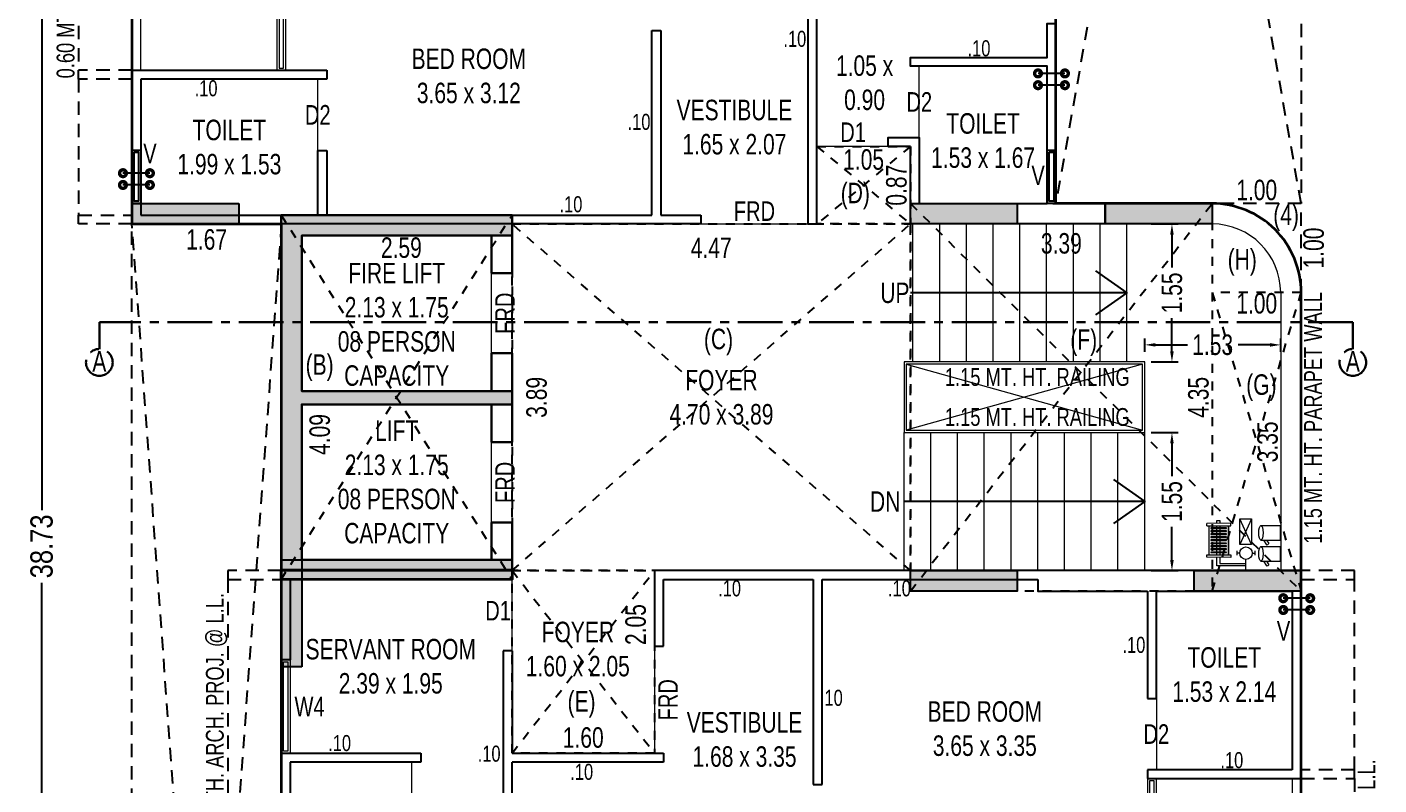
# Model space of a CAD drawing. Header units: millimetres. Extents: x 49 to 419, y 19 to 121.
# Drawn here: x 327.98 to 343.15, y 47.88 to 56.39 of the extents above; entities that cross this region are included whole.
import ezdxf
from ezdxf.enums import TextEntityAlignment as Align

# ---------------------------------------------------------------- set-up
doc = ezdxf.new("R2010")
doc.units = ezdxf.units.MM
doc.header["$MEASUREMENT"] = 0
doc.header["$PDMODE"] = 32
doc.header["$PDSIZE"] = 0.3
for name, pattern in [('CENTER', [2, 1.25, -0.25, 0.25, -0.25]), ('CONTINOUS', [0]), ('DOT2', [0.125, 0, -0.125]), ('HIDDEN', [0.375, 0.25, -0.125])]:
    doc.linetypes.add(name, pattern=pattern)
doc.layers.add('a-Area-FSI-HM', color=7, linetype='Continuous', lineweight=35, true_color=0x329632)
for name, color, linetype, lineweight in [('A_BUILT UP', 1, 'Continuous', 35), ('A_DIM', 7, 'Continuous', 25), ('A_DOOR', 34, 'Continuous', 20), ('A_DRAINGE', 1, 'Continuous', 40), ('A_FIRE SYSTEM', 1, 'HIDDEN', 25), ('A_SECTION LINE', 7, 'CENTER', 30), ('g-dw', 3, 'Continuous', 5), ('g-ele-01', 7, 'Continuous', 9), ('g-ele-03', 147, 'Continuous', 5), ('g-ele01', 7, 'HIDDEN', 15), ('g-ele02', 4, 'Continuous', 9), ('g-r.c.c', 5, 'Continuous', 30), ('g-sol250', 250, 'Continuous', 9), ('g-wall', 30, 'Continuous', 25)]:
    doc.layers.add(name, color=color, linetype=linetype, lineweight=lineweight)
for name, color, linetype in [('A_F.S.I. AREA', 7, 'DOT2'), ('A_LESS WORK', 251, 'HIDDEN'), ('A_PROJ.', 42, 'HIDDEN'), ('A_STAIR', 144, 'Continuous'), ('A_TEXT', 7, 'Continuous'), ('A_TEXT C.', 7, 'Continuous'), ('A_Text D&W', 7, 'Continuous'), ('A_Text Wall', 2, 'Continuous'), ('A_WINDOW', 5, 'Continuous'), ('COLUM HATCH_BSE', 25, 'Continuous'), ('COLUMN_BSE', 6, 'Continuous')]:
    doc.layers.add(name, color=color, linetype=linetype)
doc.styles.add('AAAAA', font='arial.ttf', dxfattribs={"width": 0.7})
doc.styles.add('AAL', font='simplex.shx')
doc.styles.add('Dinesh', font='swisscl.ttf')
doc.styles.add('ROMAND', font='swissc.ttf')
doc.styles.add('SWISS', font='swisscl.ttf')
doc.dimstyles.new('Dim', dxfattribs={"dimtxt": 0.21, "dimasz": 0.1, "dimexe": 0.0625, "dimexo": 0.0625, "dimgap": 9e-05, "dimtad": 0, "dimtoh": 1, "dimzin": 0, "dimdsep": 46, "dimtxsty": 'Dinesh', "dimcen": 0, "dimclrd": 256, "dimclre": 256, "dimclrt": 256, "dimadec": 0, "dimazin": 0, "dimtfac": 1, "dimtofl": 0, "dimtmove": 0, "dimatfit": 3, "dimfxl": 0, "dimtolj": 1, "dimtzin": 0, "dimlwd": -1, "dimarcsym": 1})
doc.dimstyles.new('GP', dxfattribs={"dimtxt": 0.23, "dimasz": 0.125, "dimexe": 0.025, "dimexo": 0.1, "dimgap": 0.05, "dimtad": 0, "dimzin": 0, "dimdsep": 46, "dimtxsty": 'AAL', "dimblk": 'ARCHTICK', "dimcen": -90, "dimdle": 0.025, "dimse1": 1, "dimse2": 1, "dimclrd": 256, "dimclre": 256, "dimclrt": 256, "dimazin": 0, "dimtfac": 1, "dimtix": 1, "dimtmove": 2, "dimatfit": 1, "dimfxl": 0.18, "dimtolj": 1, "dimtzin": 0, "dimlwd": -1, "dimlwe": -1, "dimarcsym": 2})
doc.dimstyles.new('LESSWORK', dxfattribs={"dimtxt": 0.23, "dimasz": 0.23, "dimexe": 0.23, "dimexo": 0.23, "dimgap": 0.05, "dimtad": 0, "dimzin": 0, "dimdsep": 46, "dimtxsty": 'AAAAA', "dimblk": 'NONE', "dimcen": 0.09, "dimdle": 0.23, "dimse1": 1, "dimse2": 1, "dimsd1": 1, "dimsd2": 1, "dimclrd": 256, "dimclre": 256, "dimclrt": 256, "dimadec": 0, "dimazin": 0, "dimtfac": 1, "dimtix": 1, "dimtofl": 0, "dimtmove": 2, "dimatfit": 3, "dimfxl": 0.23, "dimtolj": 1, "dimtzin": 0, "dimarcsym": 0})
doc.dimstyles.new('S-100', dxfattribs={"dimtxt": 0.23, "dimasz": 0.12, "dimexe": 0.1, "dimexo": 0, "dimgap": 0.1, "dimtad": 0, "dimzin": 0, "dimdsep": 46, "dimtxsty": 'ROMAND', "dimblk1": 'OBLIQUE', "dimblk2": 'OBLIQUE', "dimsah": 1, "dimcen": 0, "dimdle": 0.1, "dimclrd": 7, "dimclre": 7, "dimclrt": 7, "dimadec": 0, "dimazin": 0, "dimtfac": 1, "dimtix": 1, "dimtofl": 0, "dimtmove": 2, "dimatfit": 3, "dimldrblk": 'OBLIQUE', "dimfxl": 0.1, "dimtolj": 1, "dimtzin": 0, "dimarcsym": 0})

# ---------------------------------------------------------------- blocks, each defined once
blk = doc.blocks.new('*D117')
at = {"layer": 'A_STAIR', "color": 7, "lineweight": -2, "transparency": 16777216}
for p, q in [((340.597, 51.838), (340.902, 51.838)), ((340.832, 51.718), (340.832, 51.347)), ((340.832, 50.408), (340.832, 50.779)), ((340.597, 50.288), (340.902, 50.288))]:
    blk.add_line(p, q, dxfattribs=at)
at = {"layer": 'A_STAIR', "color": 7, "transparency": 16777216}
for points in [[(340.812, 51.718), (340.852, 51.718), (340.832, 51.838)], [(340.812, 50.408), (340.852, 50.408), (340.832, 50.288)]]:
    blk.add_solid(points, dxfattribs=at)
at = {"layer": 'Defpoints', "color": 0, "transparency": 16777216}
for p in [(340.527, 51.838), (340.527, 50.288), (340.832, 50.288)]:
    blk.add_point(p, dxfattribs=at)
at = {"layer": 'A_STAIR', "color": 7, "transparency": 16777216, "insert": (340.832, 51.063), "char_height": 0.23, "attachment_point": 5, "rotation": 90, "style": 'Dinesh'}
blk.add_mtext('\\A1;1.55', dxfattribs=at)
blk = doc.blocks.new('_OBLIQUE')
at = {"color": 0, "linetype": 'ByBlock'}
blk.add_line((-0.5, -0.5), (0.5, 0.5), dxfattribs=at)
blk = doc.blocks.new('*D118')
at = {"layer": 'A_STAIR', "color": 7, "lineweight": -2, "transparency": 16777216}
for p, q in [((340.597, 54.179), (340.902, 54.179)), ((340.832, 54.059), (340.832, 53.689)), ((340.832, 52.75), (340.832, 53.12)), ((340.597, 52.63), (340.902, 52.63))]:
    blk.add_line(p, q, dxfattribs=at)
at = {"layer": 'A_STAIR', "color": 7, "transparency": 16777216}
for points in [[(340.812, 54.059), (340.852, 54.059), (340.832, 54.179)], [(340.812, 52.75), (340.852, 52.75), (340.832, 52.63)]]:
    blk.add_solid(points, dxfattribs=at)
at = {"layer": 'Defpoints', "color": 0, "transparency": 16777216}
for p in [(340.527, 54.179), (340.832, 54.179), (340.527, 52.63, 0)]:
    blk.add_point(p, dxfattribs=at)
at = {"layer": 'A_STAIR', "color": 7, "transparency": 16777216, "insert": (340.832, 53.405), "char_height": 0.23, "attachment_point": 5, "rotation": 90, "style": 'Dinesh'}
blk.add_mtext('\\A1;1.55', dxfattribs=at)
blk = doc.blocks.new('*D119')
at = {"layer": 'A_STAIR', "color": 7, "lineweight": -2, "transparency": 16777216}
for p, q in [((340.527, 52.742), (340.527, 52.892)), ((340.647, 52.822), (341.005, 52.822)), ((341.932, 52.822), (341.574, 52.822)), ((342.052, 52.742), (342.052, 52.892))]:
    blk.add_line(p, q, dxfattribs=at)
at = {"layer": 'A_STAIR', "color": 7, "transparency": 16777216}
for points in [[(340.647, 52.842), (340.647, 52.802), (340.527, 52.822)], [(341.932, 52.842), (341.932, 52.802), (342.052, 52.822)]]:
    blk.add_solid(points, dxfattribs=at)
at = {"layer": 'Defpoints', "color": 0, "transparency": 16777216}
for p in [(340.527, 52.822), (340.527, 52.672), (342.052, 52.672, 0)]:
    blk.add_point(p, dxfattribs=at)
at = {"layer": 'A_STAIR', "color": 7, "transparency": 16777216, "insert": (341.289, 52.822), "char_height": 0.23, "attachment_point": 5, "style": 'Dinesh'}
blk.add_mtext('\\A1;1.53', dxfattribs=at)
blk = doc.blocks.new('A$C601668E3')
at = {"layer": 'A_FIRE SYSTEM', "color": 1, "linetype": 'CONTINOUS', "lineweight": 13}
for p, q in [((0, 0), (0.002, -0.126)), ((-0.166, -0.108), (-0.388, -0.112)), ((-0.388, -0.112), (-0.385, -0.278)), ((-0.229, -0.109), (-0.255, -0.071)), ((-0.197, -0.108), (-0.231, -0.058)), ((0.001, -0.052), (0.328, -0.047)), ((0.295, -0.076), (0.001, -0.081)), ((0.172, -0.146), (0.44, -0.142)), ((0.173, -0.175), (0.172, -0.146)), ((0.297, -0.144), (0.295, -0.076)), ((0.328, -0.047), (0.33, -0.143)), ((0.44, -0.142), (0.44, -0.17)), ((-0.163, -0.274), (-0.385, -0.278)), ((-0.192, -0.344), (-0.227, -0.294)), ((-0.097, -0.225), (-0.097, -0.174)), ((-0.066, -0.197), (-0.097, -0.198)), ((-0.058, -0.294), (0.073, -0.292)), ((-0.058, -0.294), (0.078, -0.579)), ((-0.053, -0.582), (-0.058, -0.294)), ((-0.053, -0.582), (0.073, -0.292)), ((0.073, -0.195), (0.104, -0.194)), ((0.073, -0.292), (0.078, -0.579)), ((0.104, -0.222), (0.103, -0.171)), ((0.44, -0.17), (0.173, -0.175)), ((0.199, -0.175), (0.204, -0.498)), ((0.204, -0.498), (0.199, -0.175)), ((0.396, -0.196), (0.221, -0.2)), ((0.221, -0.2), (0.221, -0.205)), ((0.221, -0.205), (0.396, -0.202)), ((0.397, -0.23), (0.222, -0.233)), ((0.222, -0.233), (0.222, -0.239)), ((0.222, -0.239), (0.397, -0.236)), ((0.398, -0.264), (0.222, -0.267)), ((0.222, -0.267), (0.222, -0.273)), ((0.222, -0.273), (0.398, -0.27)), ((0.398, -0.298), (0.223, -0.301)), ((0.223, -0.301), (0.223, -0.306)), ((0.303, -0.497), (0.297, -0.173)), ((0.33, -0.172), (0.336, -0.496)), ((0.396, -0.202), (0.396, -0.196)), ((0.397, -0.236), (0.397, -0.23)), ((0.398, -0.27), (0.398, -0.264)), ((0.398, -0.303), (0.398, -0.298)), ((0.414, -0.171), (0.42, -0.494)), ((-0.162, -0.344), (-0.384, -0.347)), ((-0.384, -0.347), (-0.381, -0.513)), ((-0.225, -0.345), (-0.251, -0.307)), ((0.223, -0.306), (0.398, -0.303)), ((0.399, -0.332), (0.223, -0.335)), ((0.223, -0.335), (0.224, -0.34)), ((0.224, -0.34), (0.399, -0.337)), ((0.399, -0.365), (0.224, -0.368)), ((0.224, -0.368), (0.224, -0.374)), ((0.224, -0.374), (0.399, -0.371)), ((0.4, -0.399), (0.225, -0.402)), ((0.225, -0.402), (0.225, -0.408)), ((0.225, -0.408), (0.4, -0.405)), ((0.4, -0.433), (0.225, -0.436)), ((0.225, -0.436), (0.225, -0.442)), ((0.225, -0.442), (0.401, -0.439)), ((0.399, -0.337), (0.399, -0.332)), ((0.399, -0.371), (0.399, -0.365)), ((0.4, -0.405), (0.4, -0.399)), ((0.401, -0.439), (0.4, -0.433)), ((-0.159, -0.51), (-0.381, -0.513)), ((0.078, -0.579), (-0.053, -0.582)), ((0.446, -0.494), (0.178, -0.499)), ((0.178, -0.499), (0.179, -0.528)), ((0.179, -0.528), (0.446, -0.523)), ((0.401, -0.467), (0.226, -0.47)), ((0.226, -0.47), (0.226, -0.475)), ((0.226, -0.475), (0.401, -0.472)), ((0.304, -0.556), (0.303, -0.525)), ((0.337, -0.556), (0.304, -0.556)), ((0.336, -0.525), (0.337, -0.556)), ((0.401, -0.472), (0.401, -0.467)), ((0.446, -0.494), (0.446, -0.523))]:
    blk.add_line(p, q, dxfattribs=at)
for centre, major_axis, ratio, start_param, end_param in [((-0.229, -0.089), (0.0218, 0.0226), 1, 0.810661, 1.722002), ((-0.165, -0.191), (-0.0014, 0.083), 0.29661, 1.570796327641413, 7.853981634820997), ((0.003, -0.196), (0.0485, 0.0502), 1, 3.926991, 10.210176), ((-0.225, -0.325), (0.0226, -0.0218), 1, 2.381457, 3.292798), ((-0.161, -0.427), (-0.0014, 0.083), 0.29661, 1.570796327641413, 7.853981634820997)]:
    blk.add_ellipse(centre, major_axis=major_axis, ratio=ratio, start_param=start_param, end_param=end_param, dxfattribs=at)
blk = doc.blocks.new('*D121')
at = {"layer": 'A_DIM', "transparency": 16777216}
for p, q in [((328.649, 69.927), (328.099, 69.927)), ((328.649, 31.194), (328.099, 31.194))]:
    blk.add_line(p, q, dxfattribs=at)
at = {"layer": 'A_DIM', "color": 7, "linetype": 'Continuous', "transparency": 16777216}
for p, q in [((328.149, 69.807), (328.149, 50.968)), ((328.149, 31.314), (328.149, 50.152))]:
    blk.add_line(p, q, dxfattribs=at)
at = {"layer": 'A_DIM', "color": 7, "transparency": 16777216}
for points in [[(328.129, 69.807), (328.169, 69.807), (328.149, 69.927)], [(328.129, 31.314), (328.169, 31.314), (328.149, 31.194)]]:
    blk.add_solid(points, dxfattribs=at)
at = {"layer": 'Defpoints', "color": 0, "transparency": 16777216}
for p in [(329.162, 69.927), (328.149, 31.194), (329.162, 31.194)]:
    blk.add_point(p, dxfattribs=at)
at = {"layer": 'A_DIM', "color": 7, "transparency": 16777216, "insert": (328.149, 50.56), "char_height": 0.25, "attachment_point": 5, "rotation": 90, "style": 'ROMAND'}
blk.add_mtext('\\A1;38.73', dxfattribs=at)
blk = doc.blocks.new('A$C57750670')
at = {"layer": 'A_DRAINGE', "lineweight": -3, "ltscale": 0.5}
for p, q in [((0.151, 0.132), (-0.151, 0.132)), ((0.151, 0), (-0.151, 0))]:
    blk.add_line(p, q, dxfattribs=at)
at = {"layer": 'A_DRAINGE', "lineweight": -3, "const_width": 0.0381}
for points in [[(-0.151, 0.094, -1), (-0.151, 0.17, -1)], [(0.151, 0.094, 1), (0.151, 0.17, 1)], [(-0.151, -0.038, -1), (-0.151, 0.038, -1)], [(0.151, -0.038, 1), (0.151, 0.038, 1)]]:
    blk.add_lwpolyline(points, format="xyb", close=True, dxfattribs=at)
blk = doc.blocks.new('*D123')
at = {"layer": 'Defpoints', "color": 0, "linetype": 'HIDDEN', "ltscale": 0.6, "transparency": 16777216}
for p in [(341.97, 69.927), (342.282, 69.927), (342.282, 54.409)]:
    blk.add_point(p, dxfattribs=at)
at = {"layer": 'A_LESS WORK', "color": 7, "linetype": 'HIDDEN', "ltscale": 0.6, "transparency": 16777216, "insert": (342.073, 62.168), "char_height": 0.23, "attachment_point": 5, "rotation": 90, "style": 'SWISS'}
blk.add_mtext('\\A1;15.52', dxfattribs=at)
blk = doc.blocks.new('_None')
blk = doc.blocks.new('*D124')
at = {"layer": 'Defpoints', "color": 0, "linetype": 'HIDDEN', "ltscale": 0.6, "transparency": 16777216}
for p in [(329.162, 54.179), (330.837, 54.179), (330.837, 53.965)]:
    blk.add_point(p, dxfattribs=at)
at = {"layer": 'A_LESS WORK', "color": 7, "linetype": 'HIDDEN', "ltscale": 0.6, "transparency": 16777216, "insert": (330, 54.004), "char_height": 0.23, "attachment_point": 5, "style": 'SWISS'}
blk.add_mtext('\\A1;1.67', dxfattribs=at)
blk = doc.blocks.new('*D125')
at = {"layer": 'Defpoints', "color": 0, "linetype": 'HIDDEN', "ltscale": 0.6, "transparency": 16777216}
for p in [(329.162, 54.179), (329.162, 31.194), (329.46, 31.194)]:
    blk.add_point(p, dxfattribs=at)
at = {"layer": 'A_LESS WORK', "color": 7, "linetype": 'HIDDEN', "ltscale": 0.6, "transparency": 16777216, "insert": (329.375, 42.686), "char_height": 0.23, "attachment_point": 5, "rotation": 90, "style": 'SWISS'}
blk.add_mtext('\\A1;22.99', dxfattribs=at)
blk = doc.blocks.new('*D128')
at = {"layer": 'Defpoints', "color": 0, "ltscale": 0.3, "transparency": 16777216}
for p in [(330.837, 54.279), (333.427, 54.279), (333.427, 53.912)]:
    blk.add_point(p, dxfattribs=at)
at = {"layer": 'A_F.S.I. AREA', "ltscale": 0.3, "transparency": 16777216, "insert": (332.185, 53.912), "char_height": 0.23, "attachment_point": 5, "style": 'SWISS'}
blk.add_mtext('\\A1;2.59', dxfattribs=at)
blk = doc.blocks.new('*D129')
at = {"layer": 'Defpoints', "color": 0, "ltscale": 0.3, "transparency": 16777216}
for p in [(330.837, 54.279), (330.837, 50.188), (331.27, 50.188)]:
    blk.add_point(p, dxfattribs=at)
at = {"layer": 'A_F.S.I. AREA', "ltscale": 0.3, "transparency": 16777216, "insert": (331.27, 51.816), "char_height": 0.23, "attachment_point": 5, "rotation": 90, "style": 'SWISS'}
blk.add_mtext('\\A1;4.09', dxfattribs=at)
blk = doc.blocks.new('*D130')
at = {"layer": 'Defpoints', "color": 0, "ltscale": 0.3, "transparency": 16777216}
for p in [(333.427, 54.179), (337.897, 54.179), (333.427, 53.912)]:
    blk.add_point(p, dxfattribs=at)
at = {"layer": 'A_F.S.I. AREA', "ltscale": 0.3, "transparency": 16777216, "insert": (335.662, 53.912), "char_height": 0.23, "attachment_point": 5, "style": 'SWISS'}
blk.add_mtext('\\A1;4.47', dxfattribs=at)
blk = doc.blocks.new('*D131')
at = {"layer": 'Defpoints', "color": 0, "ltscale": 0.3, "transparency": 16777216}
for p in [(333.427, 54.179), (333.427, 50.288), (333.703, 50.288)]:
    blk.add_point(p, dxfattribs=at)
at = {"layer": 'A_F.S.I. AREA', "ltscale": 0.3, "transparency": 16777216, "insert": (333.703, 52.233), "char_height": 0.23, "attachment_point": 5, "rotation": 90, "style": 'SWISS'}
blk.add_mtext('\\A1;3.89', dxfattribs=at)
blk = doc.blocks.new('*D132')
at = {"layer": 'Defpoints', "color": 0, "ltscale": 0.3, "transparency": 16777216}
for p in [(333.427, 48.413), (333.427, 48.238), (335.026, 48.238)]:
    blk.add_point(p, dxfattribs=at)
at = {"layer": 'A_F.S.I. AREA', "ltscale": 0.3, "transparency": 16777216, "insert": (334.226, 48.413), "char_height": 0.23, "attachment_point": 5, "style": 'SWISS'}
blk.add_mtext('\\A1;1.60', dxfattribs=at)
blk = doc.blocks.new('*D133')
at = {"layer": 'Defpoints', "color": 0, "ltscale": 0.3, "transparency": 16777216}
for p in [(335.026, 50.288), (334.815, 48.238), (335.026, 48.238)]:
    blk.add_point(p, dxfattribs=at)
at = {"layer": 'A_F.S.I. AREA', "ltscale": 0.3, "transparency": 16777216, "insert": (334.815, 49.682), "char_height": 0.23, "attachment_point": 5, "rotation": 90, "style": 'SWISS'}
blk.add_mtext('\\A1;2.05', dxfattribs=at)
blk = doc.blocks.new('*D137')
at = {"layer": 'Defpoints', "color": 0, "ltscale": 0.3, "transparency": 16777216}
for p in [(341.906, 53.409), (342.282, 53.409), (342.281, 50.058)]:
    blk.add_point(p, dxfattribs=at)
at = {"layer": 'A_F.S.I. AREA', "ltscale": 0.3, "transparency": 16777216, "insert": (341.906, 51.733), "char_height": 0.23, "attachment_point": 5, "rotation": 90, "style": 'SWISS'}
blk.add_mtext('\\A1;3.35', dxfattribs=at)
blk = doc.blocks.new('*D138')
at = {"layer": 'Defpoints', "color": 0, "ltscale": 0.3, "transparency": 16777216}
for p in [(337.897, 54.409), (341.285, 54.409), (337.897, 53.96)]:
    blk.add_point(p, dxfattribs=at)
at = {"layer": 'A_F.S.I. AREA', "ltscale": 0.3, "transparency": 16777216, "insert": (339.591, 53.96), "char_height": 0.23, "attachment_point": 5, "style": 'SWISS'}
blk.add_mtext('\\A1;3.39', dxfattribs=at)
blk = doc.blocks.new('*D139')
at = {"layer": 'Defpoints', "color": 0, "ltscale": 0.3, "transparency": 16777216}
for p in [(341.13, 54.409), (341.285, 54.409), (341.284, 50.058)]:
    blk.add_point(p, dxfattribs=at)
at = {"layer": 'A_F.S.I. AREA', "ltscale": 0.3, "transparency": 16777216, "insert": (341.13, 52.233), "char_height": 0.23, "attachment_point": 5, "rotation": 90, "style": 'SWISS'}
blk.add_mtext('\\A1;4.35', dxfattribs=at)
blk = doc.blocks.new('*D140')
at = {"layer": 'Defpoints', "color": 0, "ltscale": 0.3, "transparency": 16777216}
for p in [(341.284, 53.409), (342.282, 53.409), (341.284, 53.287)]:
    blk.add_point(p, dxfattribs=at)
at = {"layer": 'A_F.S.I. AREA', "ltscale": 0.3, "transparency": 16777216, "insert": (341.783, 53.287), "char_height": 0.23, "attachment_point": 5, "style": 'SWISS'}
blk.add_mtext('\\A1;1.00', dxfattribs=at)
blk = doc.blocks.new('*D141')
at = {"layer": 'Defpoints', "color": 0, "ltscale": 0.3, "transparency": 16777216}
for p in [(336.847, 55.041), (337.897, 55.041), (336.847, 54.901)]:
    blk.add_point(p, dxfattribs=at)
at = {"layer": 'A_F.S.I. AREA', "ltscale": 0.3, "transparency": 16777216, "insert": (337.372, 54.901), "char_height": 0.23, "attachment_point": 5, "style": 'SWISS'}
blk.add_mtext('\\A1;1.05', dxfattribs=at)
blk = doc.blocks.new('*D142')
at = {"layer": 'Defpoints', "color": 0, "ltscale": 0.3, "transparency": 16777216}
for p in [(337.741, 55.049), (337.897, 55.049), (337.897, 54.179)]:
    blk.add_point(p, dxfattribs=at)
at = {"layer": 'A_F.S.I. AREA', "ltscale": 0.3, "transparency": 16777216, "insert": (337.741, 54.614), "char_height": 0.23, "attachment_point": 5, "rotation": 90, "style": 'SWISS'}
blk.add_mtext('\\A1;0.87', dxfattribs=at)
blk = doc.blocks.new('*D146')
at = {"layer": 'Defpoints', "color": 0, "linetype": 'HIDDEN', "ltscale": 0.6, "transparency": 16777216}
for p in [(342.281, 54.559), (341.285, 54.409), (342.281, 54.409)]:
    blk.add_point(p, dxfattribs=at)
at = {"layer": 'A_LESS WORK', "color": 7, "linetype": 'HIDDEN', "ltscale": 0.6, "transparency": 16777216, "insert": (341.783, 54.559), "char_height": 0.23, "attachment_point": 5, "style": 'SWISS'}
blk.add_mtext('\\A1;1.00', dxfattribs=at)
blk = doc.blocks.new('*D147')
at = {"layer": 'Defpoints', "color": 0, "linetype": 'HIDDEN', "ltscale": 0.6, "transparency": 16777216}
for p in [(342.282, 54.409), (342.282, 53.409), (342.423, 53.409)]:
    blk.add_point(p, dxfattribs=at)
at = {"layer": 'A_LESS WORK', "color": 7, "linetype": 'HIDDEN', "ltscale": 0.6, "transparency": 16777216, "insert": (342.423, 53.909), "char_height": 0.23, "attachment_point": 5, "rotation": 90, "style": 'SWISS'}
blk.add_mtext('\\A1;1.00', dxfattribs=at)

msp = doc.modelspace()

# ---------------------------------------------------------------- hatches: boundary and pattern name
at = {"layer": 'COLUM HATCH_BSE'}
h = msp.add_hatch(color=7, dxfattribs=at)
h.dxf.hatch_style = 1
h.paths.add_polyline_path([(330.362, 54.409), (330.362, 54.179), (329.162, 54.179), (329.162, 54.409)])
h = msp.add_hatch(color=7, dxfattribs=at)
h.dxf.hatch_style = 1
h.paths.add_polyline_path([(339.097, 54.409), (339.097, 54.179), (337.897, 54.179), (337.897, 54.409)])
h = msp.add_hatch(color=7, dxfattribs=at)
h.dxf.hatch_style = 1
h.paths.add_polyline_path([(341.283, 54.409), (341.283, 54.179), (340.083, 54.179), (340.083, 54.409)])
h = msp.add_hatch(color=7, dxfattribs=at)
h.dxf.hatch_style = 1
h.paths.add_polyline_path([(331.068, 49.209), (330.838, 49.209), (330.838, 50.289), (331.068, 50.289)])
h = msp.add_hatch(color=7, dxfattribs=at)
h.dxf.hatch_style = 1
h.paths.add_polyline_path([(339.097, 50.288), (339.097, 50.058), (337.897, 50.058), (337.897, 50.288)])
h = msp.add_hatch(color=7, dxfattribs=at)
h.dxf.hatch_style = 1
h.paths.add_polyline_path([(342.282, 50.288), (342.282, 50.058), (341.082, 50.058), (341.082, 50.288)])
at = {"layer": 'g-sol250'}
h = msp.add_hatch(color=7, dxfattribs=at)
h.dxf.hatch_style = 1
h.paths.add_polyline_path([(330.837, 50.188), (333.427, 50.188), (333.427, 50.409), (331.067, 50.409), (331.067, 52.154), (333.427, 52.154), (333.427, 52.304), (331.067, 52.304), (331.067, 54.049), (333.427, 54.049), (333.427, 54.279), (330.837, 54.279)])

# ---------------------------------------------------------------- linework, layer by layer
at = {"layer": 'a-Area-FSI-HM', "color": 7, "ltscale": 100}
msp.add_lwpolyline([(330.838, 50.297), (333.427, 50.297), (333.427, 50.188), (330.838, 50.188)], close=True, dxfattribs=at)
at = {"layer": 'A_BUILT UP'}
msp.add_lwpolyline([(339.53, 69.927), (329.162, 69.927), (329.162, 54.179), (330.838, 54.179), (330.837, 36.13), (342.282, 31.194), (342.282, 53.409, 0.414214), (341.282, 54.409), (339.53, 54.409)], format="xyb", close=True, dxfattribs=at)
at = {"layer": 'A_DOOR', "color": 7}
for p, q in [((337.997, 55.149), (337.997, 55.949)), ((331.247, 55.004), (331.247, 55.804)), ((337.647, 55.049), (336.847, 55.049)), ((335.547, 54.179), (336.747, 54.179)), ((333.198, 52.727), (333.198, 53.627)), ((333.198, 50.828), (333.198, 51.728)), ((333.427, 49.388), (333.427, 50.188)), ((335.027, 49.438), (335.027, 48.238)), ((340.657, 48.853), (340.657, 48.053)), ((332.302, 47.338), (332.302, 48.138))]:
    msp.add_line(p, q, dxfattribs=at)
at = {"layer": 'A_F.S.I. AREA', "ltscale": 0.3}
for p, q in [((337.897, 55.049), (336.847, 54.179)), ((336.847, 55.049), (337.897, 54.179)), ((337.897, 54.409), (342.281, 50.058)), ((337.897, 50.058), (341.284, 54.409)), ((341.284, 54.409), (341.284, 50.058)), ((330.837, 50.188), (333.427, 54.279)), ((330.837, 54.279), (333.427, 50.188)), ((337.897, 50.288), (333.427, 54.179)), ((333.427, 50.288), (337.897, 54.179)), ((342.282, 53.409), (341.284, 53.409)), ((341.284, 53.409), (342.282, 50.058)), ((341.284, 50.058), (342.282, 53.409)), ((333.427, 50.288), (335.026, 48.238)), ((333.427, 48.238), (335.026, 50.288))]:
    msp.add_line(p, q, dxfattribs=at)
for points in [[(336.847, 55.049), (337.897, 55.049), (337.897, 54.179), (336.847, 54.179)], [(330.837, 54.279), (333.427, 54.279), (333.427, 50.188), (330.837, 50.188)], [(337.897, 50.288), (333.427, 50.288), (333.427, 54.179), (337.897, 54.179)], [(333.427, 50.288), (335.026, 50.288), (335.026, 48.238), (333.427, 48.238)]]:
    msp.add_lwpolyline(points, close=True, dxfattribs=at)
msp.add_lwpolyline([(337.897, 54.409), (341.282, 54.409, -0.414214), (342.282, 53.409), (342.281, 50.058), (337.897, 50.058)], format="xyb", close=True, dxfattribs=at)
at = {"layer": 'A_LESS WORK', "linetype": 'HIDDEN', "ltscale": 0.6}
for p, q in [((342.282, 54.409), (339.53, 69.927)), ((342.282, 69.927), (339.53, 54.409)), ((330.837, 31.194), (329.162, 54.179)), ((330.838, 54.179), (329.162, 31.194))]:
    msp.add_line(p, q, dxfattribs=at)
for points in [[(339.53, 69.927), (342.282, 69.927), (342.282, 54.409), (339.53, 54.409)], [(330.837, 31.194), (329.162, 31.194), (329.162, 54.179), (330.837, 54.179)]]:
    msp.add_lwpolyline(points, close=True, dxfattribs=at)
msp.add_lwpolyline([(342.282, 54.409), (341.283, 54.409, -0.413918), (342.282, 53.409)], format="xyb", close=True, dxfattribs=at)
at = {"layer": 'A_PROJ.', "color": 7, "ltscale": 0.6}
for p, q in [((328.562, 61.152), (328.562, 55.904)), ((328.562, 55.804), (328.562, 55.904)), ((329.162, 55.904), (328.562, 55.904)), ((328.562, 55.804), (328.562, 54.279)), ((329.162, 55.804), (328.562, 55.804)), ((328.562, 54.179), (328.562, 54.279)), ((328.562, 54.279), (329.162, 54.279)), ((329.162, 54.179), (328.562, 54.179)), ((330.837, 50.288), (330.237, 50.288)), ((330.237, 50.288), (330.237, 50.188)), ((342.882, 50.288), (342.282, 50.288)), ((342.882, 50.188), (342.882, 50.288)), ((330.237, 50.188), (330.837, 50.188)), ((330.237, 50.188), (330.237, 46.613)), ((342.282, 50.188), (342.882, 50.188)), ((342.882, 48.053), (342.882, 50.188)), ((342.882, 48.053), (342.282, 48.053)), ((342.282, 47.953), (342.882, 47.953)), ((342.882, 47.953), (342.882, 48.053)), ((342.882, 47.953), (342.882, 43.088))]:
    msp.add_line(p, q, dxfattribs=at)
at = {"layer": 'A_SECTION LINE', "ltscale": 0.4}
msp.add_lwpolyline([(342.862, 52.775), (342.862, 53.075), (328.796, 53.075), (328.796, 52.775)], dxfattribs=at)
msp.add_lwpolyline([(342.862, 52.775), (342.862, 53.075), (328.796, 53.075), (328.796, 52.775)], dxfattribs=at)
for centre in [(328.796, 52.625), (328.796, 52.625), (342.862, 52.625), (342.862, 52.625)]:
    msp.add_circle(centre, 0.15, dxfattribs=at)
at = {"layer": 'A_WINDOW', "color": 7}
for points in [[(329.162, 55.009), (329.262, 55.009), (329.262, 54.409), (329.162, 54.409)], [(329.187, 54.984), (329.237, 54.984), (329.237, 54.434), (329.187, 54.434)], [(339.43, 55.009), (339.53, 55.009), (339.53, 54.409), (339.43, 54.409)], [(339.455, 54.984), (339.505, 54.984), (339.505, 54.434), (339.455, 54.434)]]:
    msp.add_lwpolyline(points, close=True, dxfattribs=at)
at = {"layer": 'COLUMN_BSE', "color": 7}
for points in [[(330.362, 54.409), (330.362, 54.179), (329.162, 54.179), (329.162, 54.409)], [(339.097, 54.409), (339.097, 54.179), (337.897, 54.179), (337.897, 54.409)], [(331.068, 49.209), (330.838, 49.209), (330.838, 50.409), (331.068, 50.409)], [(339.097, 50.288), (339.097, 50.058), (337.897, 50.058), (337.897, 50.288)], [(342.282, 50.288), (342.282, 50.058), (341.082, 50.058), (341.082, 50.288)]]:
    msp.add_lwpolyline(points, close=True, dxfattribs=at)
at = {"layer": 'COLUMN_BSE', "color": 7, "elevation": 0}
msp.add_lwpolyline([(341.283, 54.409), (341.283, 54.179), (340.083, 54.179), (340.083, 54.409)], close=True, dxfattribs=at)
at = {"layer": 'g-dw', "color": 7}
for points in [[(330.787, 57.402), (330.787, 55.904), (330.887, 55.904), (330.887, 57.402)], [(330.812, 57.377), (330.812, 55.929), (330.862, 55.929), (330.862, 57.377)], [(330.837, 49.288), (330.937, 49.288), (330.937, 48.238), (330.837, 48.238)], [(330.862, 49.263), (330.912, 49.263), (330.912, 48.263), (330.862, 48.263)], [(340.657, 46.838), (340.657, 47.953), (340.557, 47.953), (340.557, 46.838)], [(340.632, 46.863), (340.632, 47.928), (340.582, 47.928), (340.582, 46.863)]]:
    msp.add_lwpolyline(points, close=True, dxfattribs=at)
at = {"layer": 'g-ele-01', "color": 7}
for points in [[(342.052, 53.409), (342.052, 50.288)], [(342.282, 53.409), (342.282, 50.288)]]:
    msp.add_lwpolyline(points, dxfattribs=at)
at = {"layer": 'g-ele-01', "color": 7, "elevation": 0}
for points in [[(340.526, 51.838), (340.526, 52.63), (337.826, 52.63), (337.826, 51.838)], [(340.501, 51.863), (340.501, 52.605), (337.851, 52.605), (337.851, 51.863)]]:
    msp.add_lwpolyline(points, close=True, dxfattribs=at)
at = {"layer": 'g-ele-01', "color": 7}
for radius in [1, 0.77]:
    msp.add_arc((341.282, 53.409), radius, 0, 90, dxfattribs=at)
at = {"layer": 'g-ele-03', "color": 7}
for p, q in [((337.826, 50.288, 0), (337.826, 51.838, 0)), ((338.126, 50.288, 0), (338.126, 51.838, 0)), ((338.426, 50.288, 0), (338.426, 51.838, 0)), ((338.726, 50.288, 0), (338.726, 51.838, 0)), ((339.026, 50.288, 0), (339.026, 51.838, 0)), ((339.326, 50.288, 0), (339.326, 51.838, 0)), ((339.626, 50.288, 0), (339.626, 51.838, 0)), ((339.926, 50.288, 0), (339.926, 51.838, 0)), ((340.226, 50.288, 0), (340.226, 51.838, 0)), ((340.526, 50.288, 0), (340.526, 51.838, 0))]:
    msp.add_line(p, q, dxfattribs=at)
at = {"layer": 'g-ele-03', "color": 7, "elevation": 0}
for points in [[(340.501, 52.605), (337.851, 51.863)], [(337.851, 52.605), (340.501, 51.863)]]:
    msp.add_lwpolyline(points, dxfattribs=at)
at = {"layer": 'g-ele01', "color": 7, "linetype": 'CONTINOUS'}
for points in [[(329.162, 61.152), (329.162, 55.904), (329.262, 55.904), (329.262, 61.152)], [(342.282, 43.088), (342.282, 47.953), (342.182, 47.953), (342.182, 43.088)]]:
    msp.add_lwpolyline(points, close=True, dxfattribs=at)
at = {"layer": 'g-ele02', "color": 7}
for p, q in [((337.926, 52.63, 0), (337.926, 54.18, 0)), ((338.226, 52.63, 0), (338.226, 54.18, 0)), ((338.526, 52.63, 0), (338.526, 54.18, 0)), ((338.826, 52.63, 0), (338.826, 54.18, 0)), ((339.126, 52.63, 0), (339.126, 54.18, 0)), ((339.426, 52.63, 0), (339.426, 54.18, 0)), ((339.726, 52.63, 0), (339.726, 54.179, 0)), ((340.026, 52.63, 0), (340.026, 54.179, 0)), ((340.326, 52.63, 0), (340.326, 54.179, 0))]:
    msp.add_line(p, q, dxfattribs=at)
at = {"layer": 'g-r.c.c', "color": 7}
for points in [[(330.837, 50.188), (333.427, 50.188), (333.427, 50.409), (331.067, 50.409), (331.067, 52.154), (333.427, 52.154), (333.427, 52.304), (331.067, 52.304), (331.067, 54.049), (333.427, 54.049), (333.427, 54.279), (330.837, 54.279)], [(333.197, 54.049), (333.427, 54.049), (333.427, 53.627), (333.197, 53.627)], [(333.427, 52.727), (333.197, 52.727), (333.197, 52.304), (333.427, 52.304)], [(333.197, 52.154), (333.427, 52.154), (333.427, 51.728), (333.197, 51.728)], [(333.427, 50.828), (333.197, 50.828), (333.197, 50.409), (333.427, 50.409)]]:
    msp.add_lwpolyline(points, close=True, dxfattribs=at)
at = {"layer": 'g-wall', "color": 7}
for p, q in [((334.997, 54.279), (334.997, 56.352)), ((334.997, 56.352), (335.097, 56.352)), ((335.097, 56.352), (335.097, 54.279)), ((329.162, 54.279), (329.162, 55.904)), ((329.162, 55.904), (331.347, 55.904)), ((331.347, 55.904), (331.347, 55.804)), ((331.347, 55.804), (329.262, 55.804)), ((329.262, 55.804), (329.262, 54.279)), ((331.247, 54.279), (331.247, 55.004)), ((331.247, 55.004), (331.347, 55.004)), ((331.347, 55.004), (331.347, 54.279)), ((335.547, 54.179), (329.162, 54.179)), ((329.262, 54.279), (331.247, 54.279)), ((331.347, 54.279), (334.997, 54.279)), ((335.097, 54.279), (335.547, 54.279)), ((335.547, 54.279), (335.547, 54.179)), ((330.837, 50.288), (333.427, 50.288)), ((333.427, 50.288), (333.427, 50.188)), ((335.027, 50.288), (335.027, 49.438)), ((342.282, 50.288), (335.027, 50.288)), ((330.837, 49.288), (330.837, 50.188)), ((333.427, 50.188), (330.937, 50.188)), ((330.937, 50.188), (330.937, 49.288)), ((335.127, 50.188), (336.807, 50.188)), ((335.127, 49.438), (335.127, 50.188)), ((336.807, 50.188), (336.807, 47.888)), ((336.907, 47.888), (336.907, 50.188)), ((336.907, 50.188), (339.327, 50.188)), ((342.282, 47.953), (342.282, 50.188)), ((340.557, 50.058), (340.557, 48.853)), ((340.657, 48.853), (340.657, 50.058)), ((342.182, 50.058), (342.182, 48.053)), ((333.327, 49.388), (333.327, 44.703)), ((333.427, 49.388), (333.427, 48.238)), ((335.027, 49.438), (335.127, 49.438)), ((330.937, 49.288), (330.837, 49.288)), ((340.557, 48.853), (340.657, 48.853)), ((330.837, 46.513), (330.837, 48.238)), ((330.837, 48.238), (332.402, 48.238)), ((332.402, 48.138), (330.937, 48.138)), ((330.937, 48.138), (330.937, 46.613)), ((332.402, 48.238), (332.402, 48.138)), ((333.427, 48.238), (335.127, 48.238)), ((335.127, 48.137), (333.427, 48.137)), ((333.427, 44.703), (333.427, 48.137)), ((342.182, 48.053), (340.557, 48.053)), ((340.557, 48.053), (340.557, 47.953)), ((340.557, 47.953), (342.282, 47.953)), ((336.807, 47.888), (336.907, 47.888))]:
    msp.add_line(p, q, dxfattribs=at)
for points in [[(336.647, 61.252), (336.647, 61.152), (337.197, 61.152), (337.197, 57.502), (336.747, 57.502), (336.747, 54.179), (336.847, 54.179), (336.847, 57.402), (337.297, 57.402), (337.297, 60.493), (337.297, 60.493), (337.297, 60.593), (337.297, 60.593), (337.297, 61.252), (336.647, 61.252)], [(337.897, 55.049), (337.647, 55.049), (337.647, 55.149), (337.647, 55.149), (337.997, 55.149), (337.997, 54.409), (339.43, 54.409), (339.43, 55.949), (337.897, 55.949), (337.897, 56.049), (339.43, 56.049), (339.43, 56.428), (339.53, 56.428), (339.53, 54.409), (340.083, 54.409), (340.083, 54.179), (337.897, 54.179), (337.897, 55.049)], [(339.327, 50.188), (339.327, 50.058), (340.557, 50.058)], [(340.657, 50.058), (341.082, 50.058), (342.182, 50.058)], [(333.427, 49.388), (333.327, 49.388)], [(335.127, 48.238), (335.127, 48.137)]]:
    msp.add_lwpolyline(points, dxfattribs=at)

# ---------------------------------------------------------------- block references
at = {"layer": 'A_DRAINGE', "lineweight": -3}
for p in [(339.48, 55.737), (329.212, 54.617), (342.232, 49.846)]:
    msp.add_blockref('A$C57750670', p, dxfattribs=at)
at = {"layer": 'A_FIRE SYSTEM', "color": 1, "rotation": 179.0042454916269}
msp.add_blockref('A$C601668E3', (341.662, 50.288), dxfattribs=at)

# ---------------------------------------------------------------- texts
at = {"layer": 'A_F.S.I. AREA', "ltscale": 0.35, "style": 'SWISS'}
for s, p in [('(D)', (337.279, 54.412)), ('(H)', (341.621, 53.667)), ('(C)', (335.744, 52.773)), ('(F)', (339.842, 52.767)), ('(B)', (331.268, 52.486)), ('(G)', (341.836, 52.261)), ('(E)', (334.207, 48.705))]:
    msp.add_text(s, height=0.23, dxfattribs=at).set_placement(p, align=Align.CENTER)
at = {"layer": 'A_LESS WORK', "color": 7, "linetype": 'HIDDEN', "ltscale": 0.6, "style": 'Dinesh'}
msp.add_text('(4)', height=0.23, dxfattribs=at).set_placement((342.113, 54.168), align=Align.CENTER)
at = {"layer": 'A_SECTION LINE', "ltscale": 0.4, "style": 'Dinesh'}
for p in [(328.796, 52.637), (328.796, 52.637), (342.862, 52.637), (342.862, 52.637)]:
    msp.add_text('A', height=0.23, dxfattribs=at).set_placement(p, align=Align.MIDDLE_CENTER)
at = {"layer": 'A_TEXT', "char_height": 0.23, "attachment_point": 5, "style": 'SWISS'}
for s, insert, width in [('BED ROOM\\P{\\A1;3.65} x {\\A1;3.12}', (332.942, 55.84), 1.44084), ('\\A1;1.05 x\\P0.90 ', (337.383, 55.763), 0.87201), ('VESTIBULE\\P{\\A1;1.65} x {\\A1;2.07}', (335.922, 55.265), 1.34239), ('TOILET\\P{\\A1;1.53} x {\\A1;1.67}', (338.713, 55.114), 1.34239), ('TOILET\\P{\\A1;1.99} x {\\A1;1.53}', (330.255, 55.041), 1.34239), ('FIRE LIFT\\P{\\A1;2.13} x {\\A1;1.75}\\P08 PERSON\\PCAPACITY', (332.133, 53.051), 1.35194), ('UP', (337.723, 53.405), 0.3613), ('FOYER\\P{\\A1;4.70} x {\\A1;3.89}', (335.777, 52.233), 1.7186), ('LIFT\\P{\\A1;2.13} x {\\A1;1.75}\\P08 PERSON\\PCAPACITY', (332.133, 51.282), 1.35194), ('DN', (337.614, 51.063), 0.3613), ('FOYER\\P{\\A1;1.60} x {\\A1;2.05}', (334.165, 49.406), 1.7186), ('SERVANT ROOM\\P{\\A1;2.39 x 1.95}', (332.066, 49.213), 1.99151), ('TOILET\\P{\\A1;1.53} x {\\A1;2.14}', (341.419, 49.12), 1.34239), ('VESTIBULE\\P{\\A1;1.68} x {\\A1;3.35}', (336.036, 48.391), 1.34239), ('BED ROOM\\P{\\A1;3.65} x {\\A1;3.35}', (338.732, 48.513), 1.44084)]:
    msp.add_mtext(s, dxfattribs=dict(at, insert=insert, width=width))
at = {"layer": 'A_TEXT C.', "char_height": 0.2, "attachment_point": 5, "rotation": 90, "style": 'SWISS'}
for s, insert, width in [(' 0.60 MT. TH. ARCH. PROJ. @ L.L.', (328.437, 57.393), 3.55199), ('1.15 MT. HT. PARAPET WALL', (342.416, 52.003), 3.04326), (' 0.60 MT. TH. ARCH. PROJ. @ L.L.', (330.112, 48.4), 3.55199), (' 0.60 MT. TH. ARCH. PROJ. @ L.L.', (343.035, 46.534), 3.55199)]:
    msp.add_mtext(s, dxfattribs=dict(at, insert=insert, width=width))
at = {"layer": 'A_TEXT C.', "char_height": 0.2, "width": 2.61648, "attachment_point": 5, "style": 'SWISS'}
for insert in [(339.321, 52.46), (339.321, 52.011)]:
    msp.add_mtext('1.15 MT. HT. RAILING', dxfattribs=dict(at, insert=insert))
at = {"layer": 'A_Text D&W', "char_height": 0.22, "attachment_point": 5, "style": 'SWISS'}
for s, insert, width in [('D2', (337.997, 55.549), 0.36863), ('D2', (331.247, 55.404), 0.36863), ('D1', (337.254, 55.209), 0.36863), ('V', (329.364, 54.971), 0.21284), ('V', (339.33, 54.725), 0.21284), ('FRD', (336.147, 54.323), 0.36863), ('D1', (333.27, 49.838), 0.36863), ('V', (342.084, 49.611), 0.21284), ('W4', (331.155, 48.763), 0.36863), ('D2', (340.657, 48.453), 0.36863)]:
    msp.add_mtext(s, dxfattribs=dict(at, insert=insert, width=width))
at = {"layer": 'A_Text D&W', "char_height": 0.22, "width": 0.36863, "attachment_point": 5, "rotation": 90, "style": 'SWISS'}
for insert in [(333.348, 53.177), (333.348, 51.278), (335.177, 48.838)]:
    msp.add_mtext('FRD', dxfattribs=dict(at, insert=insert))
at = {"layer": 'A_Text Wall', "color": 7, "char_height": 0.18, "attachment_point": 5, "style": 'SWISS'}
for insert, width in [((336.6, 56.256), 0.2977), ((338.667, 56.15), 0.2977), ((329.994, 55.701), 0.2977), ((334.852, 55.324), 0.2977), ((334.088, 54.399), 0.2977), ((335.868, 50.088), 0.2977), ((337.774, 50.088), 0.26851), ((340.405, 49.453), 0.2977), ((337.01, 48.859), 0.2977), ((331.492, 48.351), 0.2977), ((333.17, 48.232), 0.2977), ((341.504, 48.159), 0.2977), ((334.209, 48.028), 0.2977)]:
    msp.add_mtext('.10', dxfattribs=dict(at, insert=insert, width=width))

# ---------------------------------------------------------------- dimensions: what is measured, and where the dimension line sits
at = {"layer": 'A_DIM'}
dim = msp.add_linear_dim(base=(328.149, 31.194), p1=(329.162, 69.927), p2=(329.162, 31.194), angle=90, dimstyle='GP', override={"dimtxt": 0.25, "dimasz": 0.12, "dimexe": 0.05, "dimexo": 0.05, "dimtxsty": 'ROMAND', "dimsah": 1, "dimse1": 0, "dimse2": 0, "dimclrd": 7, "dimclrt": 7, "dimfxl": 0.5, "dimfxlon": 1, "dimarcsym": 1}, dxfattribs=at)
dim.commit()
dim.dimension.update_dxf_attribs({"geometry": '*D121', "text_midpoint": (328.149, 50.56)})
at = {"layer": 'A_F.S.I. AREA', "ltscale": 0.3}
for base, p1, p2, picture, middle in [((336.847, 54.901), (337.897, 55.041), (336.847, 55.041), '*D141', (337.372, 54.901)), ((337.897, 53.96), (341.285, 54.409), (337.897, 54.409), '*D138', (339.591, 53.96)), ((333.427, 53.912), (337.897, 54.179), (333.427, 54.179), '*D130', (335.662, 53.912)), ((341.284, 53.287), (342.282, 53.409), (341.284, 53.409), '*D140', (341.783, 53.287)), ((333.427, 48.413), (335.026, 48.238), (333.427, 48.238), '*D132', (334.226, 48.413))]:
    dim = msp.add_linear_dim(base=base, p1=p1, p2=p2, dimstyle='LESSWORK', override={"dimtxsty": 'SWISS'}, dxfattribs=at)
    dim.commit()
    dim.dimension.update_dxf_attribs({"geometry": picture, "text_midpoint": middle})
for base, p1, p2, picture, middle in [((337.741, 55.049), (337.897, 54.179), (337.897, 55.049), '*D142', (337.741, 54.614)), ((341.13, 54.409), (341.284, 50.058), (341.285, 54.409), '*D139', (341.13, 52.233)), ((333.703, 50.288), (333.427, 54.179), (333.427, 50.288), '*D131', (333.703, 52.233)), ((341.906, 53.409), (342.281, 50.058), (342.282, 53.409), '*D137', (341.906, 51.733))]:
    dim = msp.add_linear_dim(base=base, p1=p1, p2=p2, angle=90, dimstyle='LESSWORK', override={"dimtxsty": 'SWISS'}, dxfattribs=at)
    dim.commit()
    dim.dimension.update_dxf_attribs({"geometry": picture, "text_midpoint": middle})
dim = msp.add_linear_dim(base=(333.427, 53.912), p1=(330.837, 54.279), p2=(333.427, 54.279), dimstyle='LESSWORK', override={"dimtxsty": 'SWISS'}, dxfattribs=at)
dim.commit()
dim.dimension.update_dxf_attribs({"geometry": '*D128', "text_midpoint": (332.185, 53.912), "dimtype": 160})
for base, p1, p2, picture, middle in [((331.27, 50.188), (330.837, 54.279), (330.837, 50.188), '*D129', (331.27, 51.816)), ((334.815, 48.238), (335.026, 50.288), (335.026, 48.238), '*D133', (334.815, 49.682))]:
    dim = msp.add_linear_dim(base=base, p1=p1, p2=p2, angle=90, dimstyle='LESSWORK', override={"dimtxsty": 'SWISS'}, dxfattribs=at)
    dim.commit()
    dim.dimension.update_dxf_attribs({"geometry": picture, "text_midpoint": middle, "dimtype": 160})
at = {"layer": 'A_LESS WORK', "linetype": 'HIDDEN', "ltscale": 0.6}
for base, p1, p2, picture, middle in [((341.97, 69.927), (342.282, 54.409), (342.282, 69.927), '*D123', (342.073, 62.168)), ((329.4595, 31.1936), (329.1622, 54.1787), (329.1622, 31.1936), '*D125', (329.3752, 42.6862))]:
    dim = msp.add_linear_dim(base=base, p1=p1, p2=p2, angle=90, dimstyle='LESSWORK', override={"dimtxsty": 'SWISS', "dimclrt": 7}, dxfattribs=at)
    dim.commit()
    dim.dimension.update_dxf_attribs({"geometry": picture, "text_midpoint": middle, "dimtype": 160})
dim = msp.add_linear_dim(base=(342.281, 54.559), p1=(341.285, 54.409), p2=(342.281, 54.409), dimstyle='LESSWORK', override={"dimtxsty": 'SWISS', "dimclrt": 7}, dxfattribs=at)
dim.commit()
dim.dimension.update_dxf_attribs({"geometry": '*D146', "text_midpoint": (341.783, 54.559)})
dim = msp.add_linear_dim(base=(342.423, 53.409), p1=(342.282, 54.409), p2=(342.282, 53.409), angle=90, dimstyle='LESSWORK', override={"dimtxsty": 'SWISS', "dimclrt": 7}, dxfattribs=at)
dim.commit()
dim.dimension.update_dxf_attribs({"geometry": '*D147', "text_midpoint": (342.423, 53.909)})
dim = msp.add_linear_dim(base=(330.8368, 53.9651), p1=(329.1622, 54.1787), p2=(330.8368, 54.1787), dimstyle='LESSWORK', override={"dimtxsty": 'SWISS', "dimclrt": 7}, dxfattribs=at)
dim.commit()
dim.dimension.update_dxf_attribs({"geometry": '*D124', "text_midpoint": (329.9995, 54.0042), "dimtype": 160})
at = {"layer": 'A_STAIR', "color": 7}
for base, p1, p2, picture, middle in [((340.832, 54.179), (340.527, 52.63, 0), (340.527, 54.179), '*D118', (340.832, 53.405)), ((340.832, 50.288), (340.527, 51.838), (340.527, 50.288), '*D117', (340.832, 51.063))]:
    dim = msp.add_linear_dim(base=base, p1=p1, p2=p2, angle=90, dimstyle='S-100', override={"dimasz": 0.12, "dimexe": 0.07, "dimexo": 0.07, "dimgap": 0.05, "dimtxsty": 'Dinesh'}, dxfattribs=at)
    dim.commit()
    dim.dimension.update_dxf_attribs({"geometry": picture, "text_midpoint": middle})
dim = msp.add_linear_dim(base=(340.526839152, 52.821981811), p1=(342.051839152, 52.671981811, 0.000000008), p2=(340.526839152, 52.671981811), dimstyle='S-100', override={"dimasz": 0.12, "dimexe": 0.07, "dimexo": 0.07, "dimgap": 0.05, "dimtxsty": 'Dinesh'}, dxfattribs=at)
dim.commit()
dim.dimension.update_dxf_attribs({"geometry": '*D119', "text_midpoint": (341.289339152, 52.821981811)})

# ---------------------------------------------------------------- leaders
for points in [[(340.326, 53.405, 0), (337.897, 53.405, 0)], [(340.526, 51.063, 0), (337.826, 51.063, 0)]]:
    msp.add_leader(points, dimstyle='Dim', override={"dimasz": 0.35, "dimclrd": 7, "dimldrblk": 'Open90'}, dxfattribs=at)

doc.saveas('drawing.dxf')
